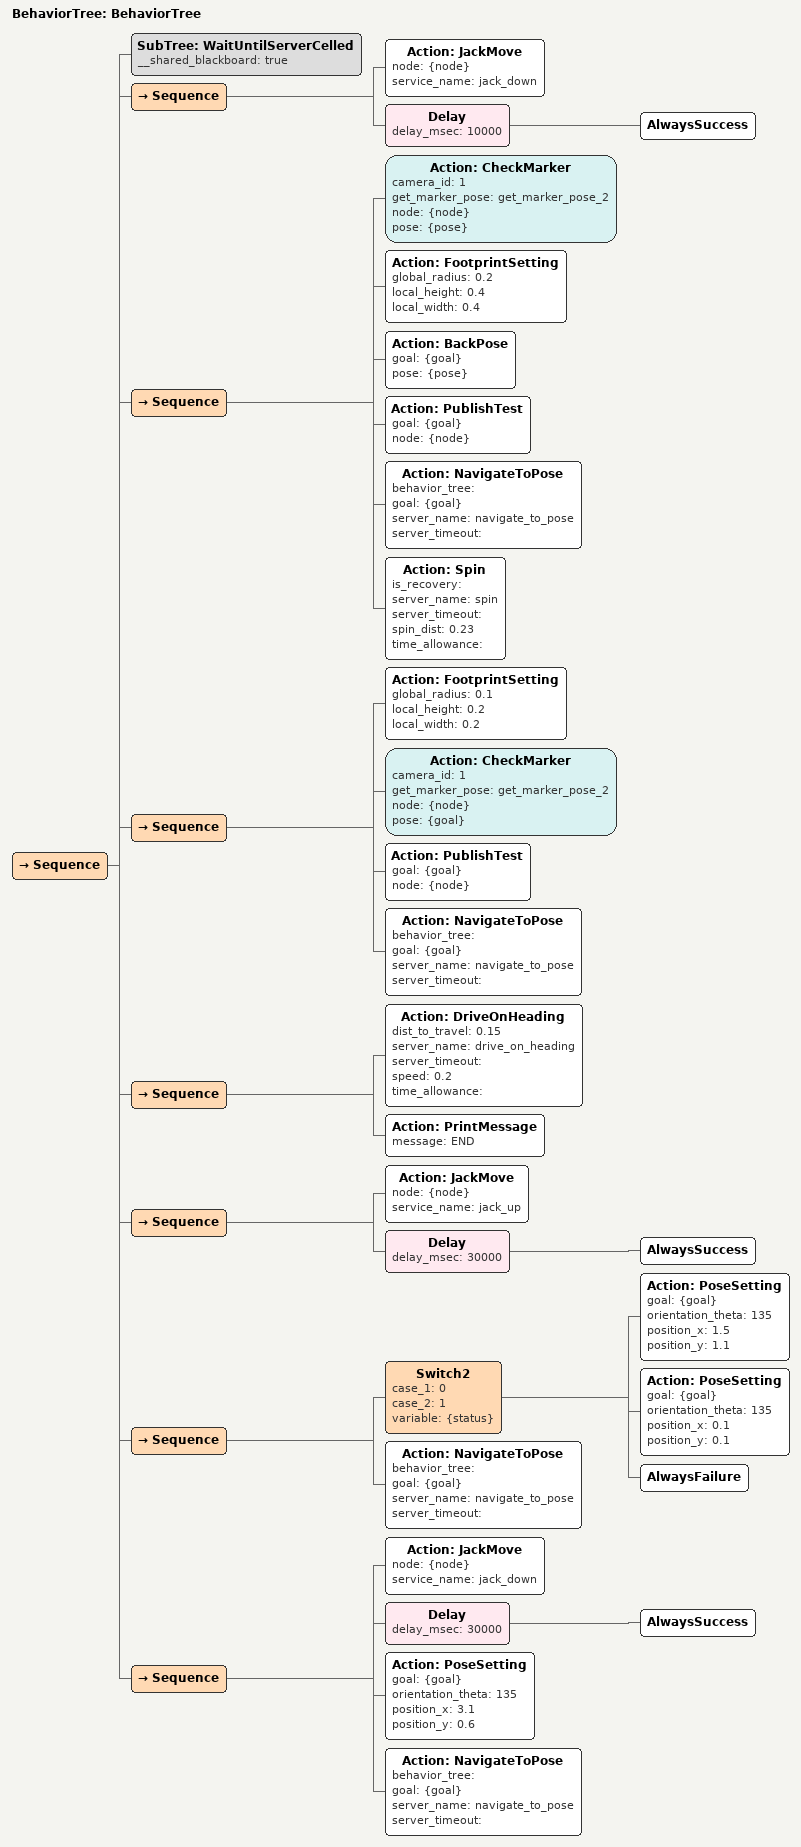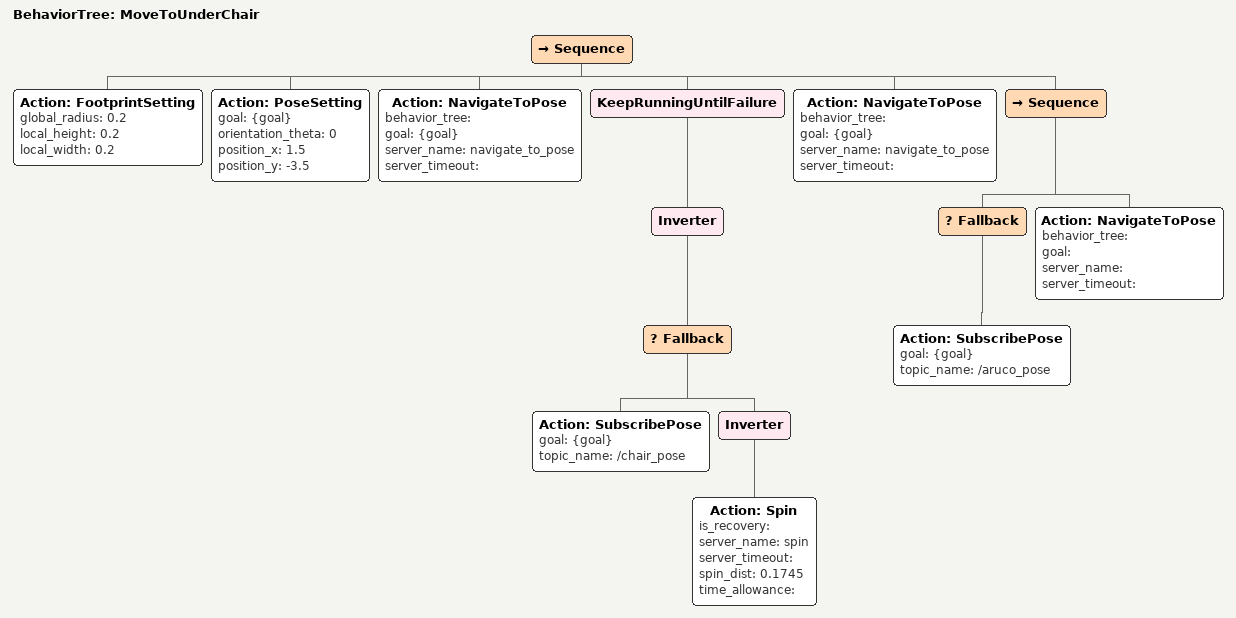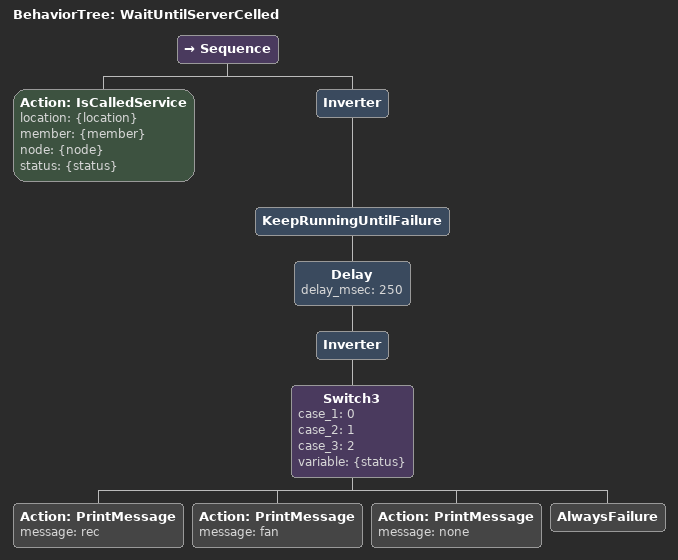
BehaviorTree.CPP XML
<?xml version="1.0"?>
<root main_tree_to_execute="BehaviorTree">
    <BehaviorTree ID="BehaviorTree">
        <Sequence>
            <SubTree ID="WaitUntilServerCelled" __shared_blackboard="true"/>
            <Sequence>
                <Action ID="JackMove" node="{node}" service_name="jack_down"/>
                <Delay delay_msec="10000">
                    <AlwaysSuccess/>
                </Delay>
            </Sequence>
            <Sequence>
                <Action ID="CheckMarker" camera_id="1" get_marker_pose="get_marker_pose_2" node="{node}" pose="{pose}"/>
                <Action ID="FootprintSetting" global_radius="0.2" local_height="0.4" local_width="0.4"/>
                <Action ID="BackPose" goal="{goal}" pose="{pose}"/>
                <Action ID="PublishTest" goal="{goal}" node="{node}"/>
                <Action ID="NavigateToPose" behavior_tree="" goal="{goal}" server_name="navigate_to_pose" server_timeout=""/>
                <Action ID="Spin" is_recovery="" server_name="spin" server_timeout="" spin_dist="0.23" time_allowance=""/>
            </Sequence>
            <Sequence>
                <Action ID="FootprintSetting" global_radius="0.1" local_height="0.2" local_width="0.2"/>
                <Action ID="CheckMarker" camera_id="1" get_marker_pose="get_marker_pose_2" node="{node}" pose="{goal}"/>
                <Action ID="PublishTest" goal="{goal}" node="{node}"/>
                <Action ID="NavigateToPose" behavior_tree="" goal="{goal}" server_name="navigate_to_pose" server_timeout=""/>
            </Sequence>
            <Sequence>
                <Action ID="DriveOnHeading" dist_to_travel="0.15" server_name="drive_on_heading" server_timeout="" speed="0.2" time_allowance=""/>
                <Action ID="PrintMessage" message="END"/>
            </Sequence>
            <Sequence>
                <Action ID="JackMove" node="{node}" service_name="jack_up"/>
                <Delay delay_msec="30000">
                    <AlwaysSuccess/>
                </Delay>
            </Sequence>
            <Sequence>
                <Switch2 case_1="0" case_2="1" variable="{status}">
                    <Action ID="PoseSetting" goal="{goal}" orientation_theta="135" position_x="1.5" position_y="1.1"/>
                    <Action ID="PoseSetting" goal="{goal}" orientation_theta="135" position_x="0.1" position_y="0.1"/>
                    <AlwaysFailure/>
                </Switch2>
                <Action ID="NavigateToPose" behavior_tree="" goal="{goal}" server_name="navigate_to_pose" server_timeout=""/>
            </Sequence>
            <Sequence>
                <Action ID="JackMove" node="{node}" service_name="jack_down"/>
                <Delay delay_msec="30000">
                    <AlwaysSuccess/>
                </Delay>
                <Action ID="PoseSetting" goal="{goal}" orientation_theta="135" position_x="3.1" position_y="0.6"/>
                <Action ID="NavigateToPose" behavior_tree="" goal="{goal}" server_name="navigate_to_pose" server_timeout=""/>
            </Sequence>
        </Sequence>
    </BehaviorTree>
    <BehaviorTree ID="MoveToUnderChair">
        <Sequence>
            <Action ID="FootprintSetting" global_radius="0.2" local_height="0.2" local_width="0.2"/>
            <Action ID="PoseSetting" goal="{goal}" orientation_theta="0" position_x="1.5" position_y="-3.5"/>
            <Action ID="NavigateToPose" behavior_tree="" goal="{goal}" server_name="navigate_to_pose" server_timeout=""/>
            <KeepRunningUntilFailure>
                <Inverter>
                    <Fallback>
                        <Action ID="SubscribePose" goal="{goal}" topic_name="/chair_pose"/>
                        <Inverter>
                            <Action ID="Spin" is_recovery="" server_name="spin" server_timeout="" spin_dist="0.1745 " time_allowance=""/>
                        </Inverter>
                    </Fallback>
                </Inverter>
            </KeepRunningUntilFailure>
            <Action ID="NavigateToPose" behavior_tree="" goal="{goal}" server_name="navigate_to_pose" server_timeout=""/>
            <Sequence>
                <Fallback>
                    <Action ID="SubscribePose" goal="{goal}" topic_name="/aruco_pose"/>
                </Fallback>
                <Action ID="NavigateToPose" behavior_tree="" goal="" server_name="" server_timeout=""/>
            </Sequence>
        </Sequence>
    </BehaviorTree>
    <BehaviorTree ID="WaitUntilServerCelled">
        <Sequence>
            <Action ID="IsCalledService" location="{location}" member="{member}" node="{node}" status="{status}"/>
            <Inverter>
                <KeepRunningUntilFailure>
                    <Delay delay_msec="250">
                        <Inverter>
                            <Switch3 case_1="0" case_2="1" case_3="2" variable="{status}">
                                <Action ID="PrintMessage" message="rec"/>
                                <Action ID="PrintMessage" message="fan"/>
                                <Action ID="PrintMessage" message="none"/>
                                <AlwaysFailure/>
                            </Switch3>
                        </Inverter>
                    </Delay>
                </KeepRunningUntilFailure>
            </Inverter>
        </Sequence>
    </BehaviorTree>
</root>
